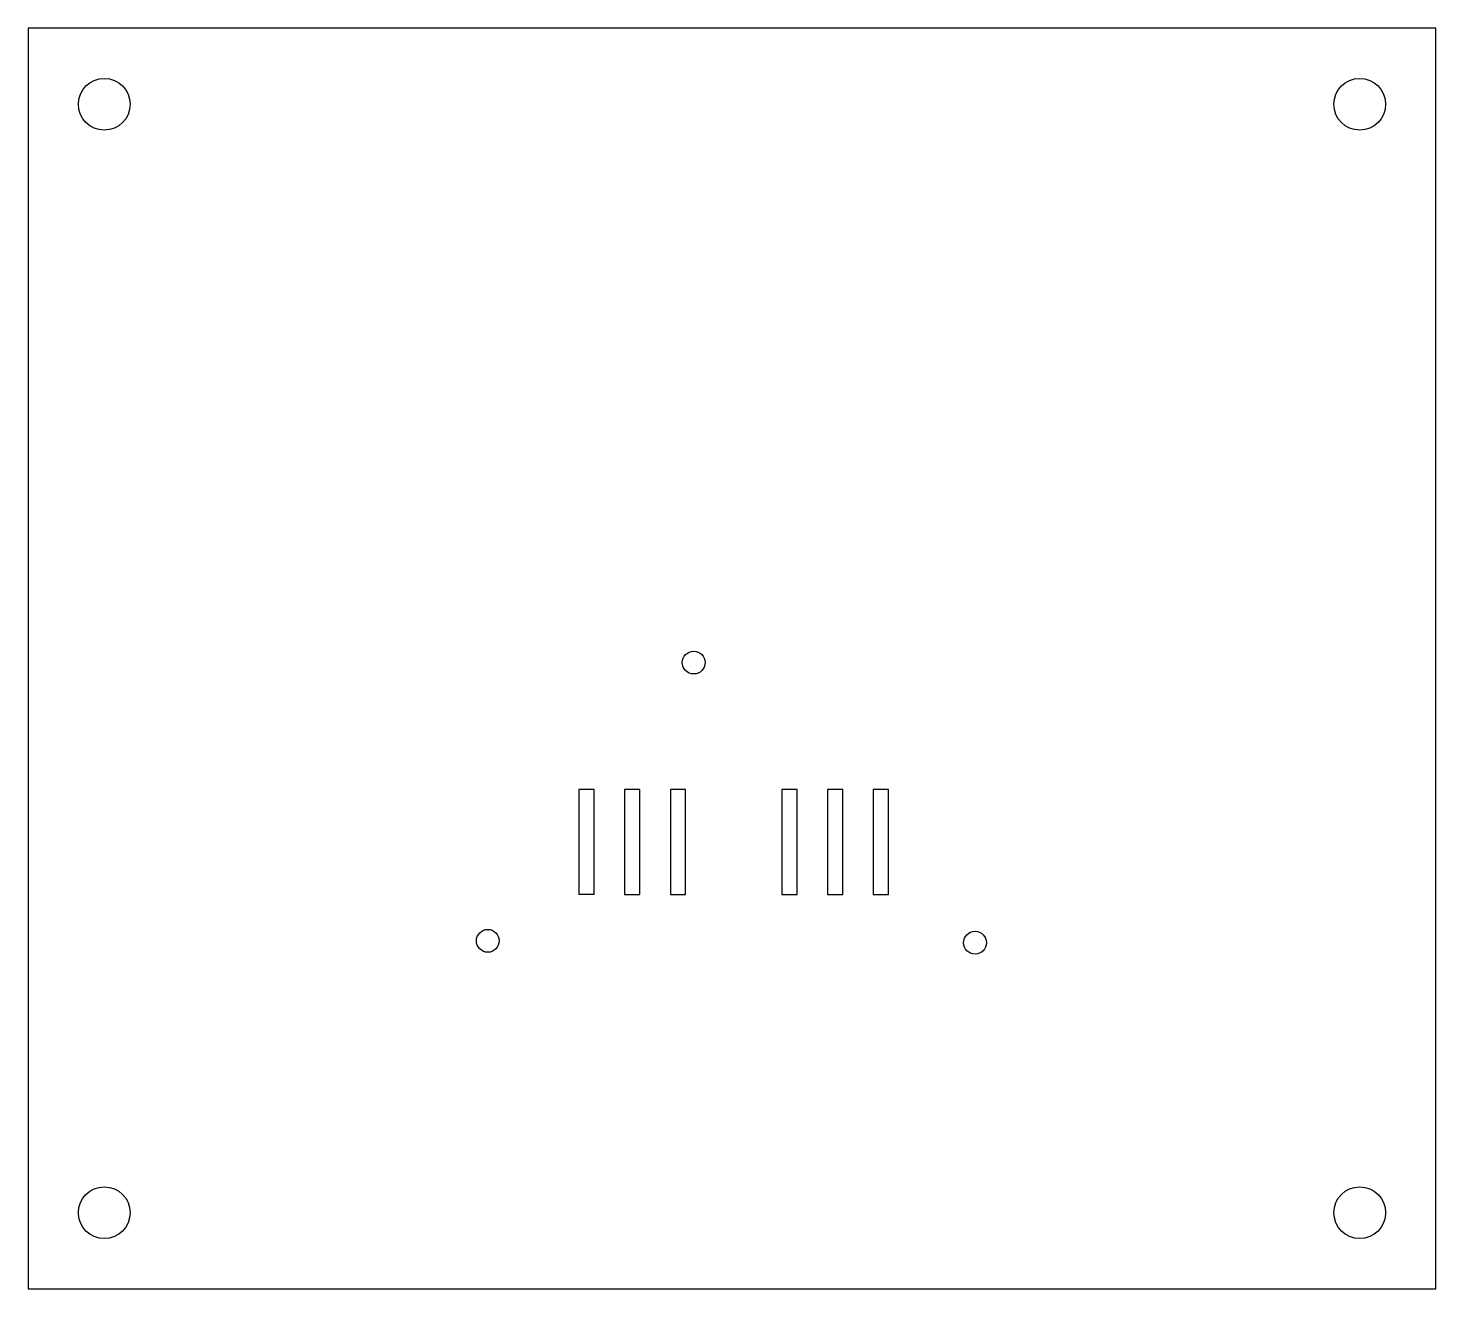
# Model space of a CAD drawing. Header units: millimetres. Extents: x -26.7 to 65.8, y -16 to 66.8.
import ezdxf

# ---------------------------------------------------------------- set-up
doc = ezdxf.new("R2010")
doc.units = ezdxf.units.MM
doc.layers.add('Sketch012', color=7, linetype='CONTINUOUS')

msp = doc.modelspace()

# ---------------------------------------------------------------- linework, layer by layer
at = {"layer": 'Sketch012'}
for p, q in [((65.76, 66.8, 31), (-26.7, 66.8, 31)), ((-26.7, 66.8, 31), (-26.7, -16, 31)), ((65.76, -16, 31), (65.76, 66.8, 31)), ((9.48, 16.8, 31), (9.48, 9.9, 31)), ((10.48, 16.8, 31), (9.48, 16.8, 31)), ((10.48, 9.9, 31), (10.48, 16.8, 31)), ((13.48, 16.8, 31), (12.48, 16.8, 31)), ((12.48, 16.8, 31), (12.48, 9.9, 31)), ((13.48, 9.9, 31), (13.48, 16.8, 31)), ((16.48, 16.8, 31), (15.48, 16.8, 31)), ((15.48, 16.8, 31), (15.48, 9.9, 31)), ((16.48, 9.9, 31), (16.48, 16.8, 31)), ((23.8, 16.8, 31), (22.8, 16.8, 31)), ((22.8, 16.8, 31), (22.8, 9.9, 31)), ((23.8, 9.9, 31), (23.8, 16.8, 31)), ((26.8, 16.8, 31), (25.8, 16.8, 31)), ((25.8, 16.8, 31), (25.8, 9.9, 31)), ((26.8, 9.9, 31), (26.8, 16.8, 31)), ((29.8, 16.8, 31), (28.8, 16.8, 31)), ((28.8, 16.8, 31), (28.8, 9.9, 31)), ((29.8, 9.9, 31), (29.8, 16.8, 31)), ((10.48, 9.9, 31), (9.48, 9.9, 31)), ((12.48, 9.9, 31), (13.48, 9.9, 31)), ((15.48, 9.9, 31), (16.48, 9.9, 31)), ((22.8, 9.9, 31), (23.8, 9.9, 31)), ((25.8, 9.9, 31), (26.8, 9.9, 31)), ((28.8, 9.9, 31), (29.8, 9.9, 31)), ((-26.7, -16, 31), (65.76, -16, 31))]:
    msp.add_line(p, q, dxfattribs=at)
for centre, radius in [((-21.7, 61.8), 1.7), ((60.76, 61.8), 1.7), ((17.017, 25.132), 0.75), ((3.491, 6.858), 0.75), ((35.495, 6.731), 0.75), ((-21.7, -11), 1.7), ((60.76, -11), 1.7)]:
    msp.add_circle(centre, radius, dxfattribs=at)

doc.saveas('drawing.dxf')
